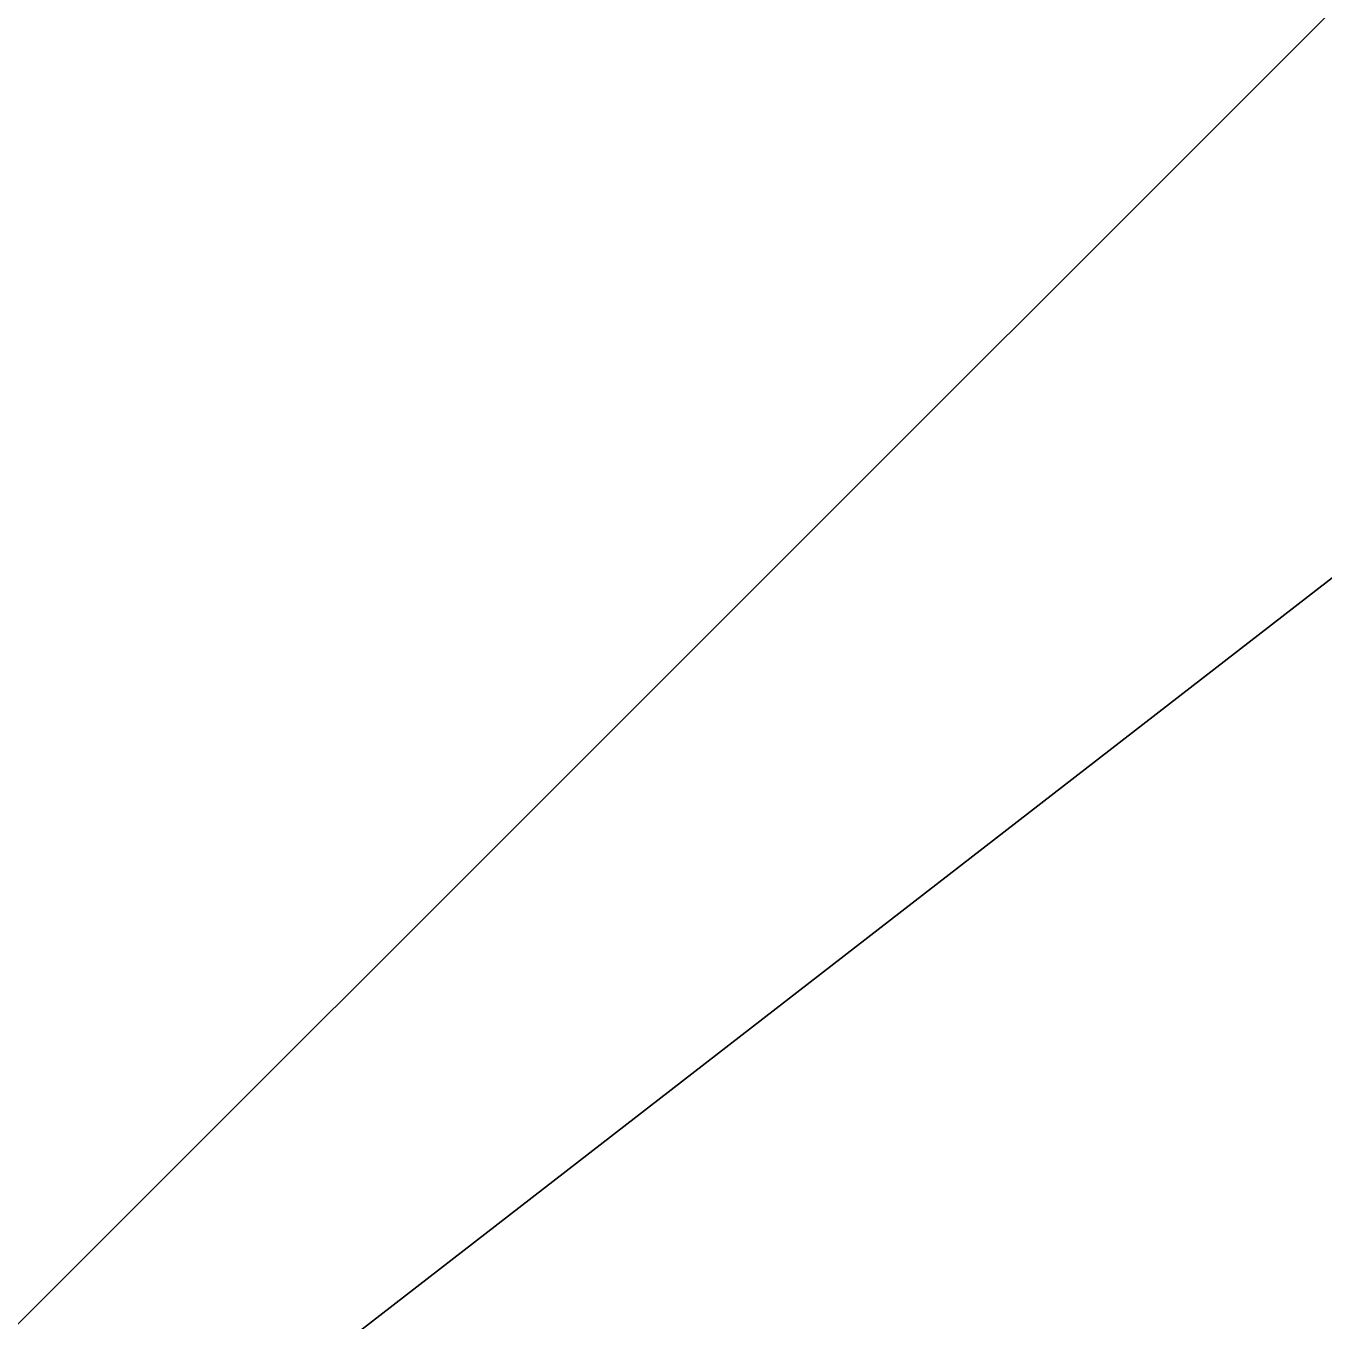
# Model space of a CAD drawing. Extents: x -1 to 2181, y -367 to 1.
# Drawn here: x 0.001051 to 0.002184, y -349.998954 to -349.997823 of the extents above; entities that cross this region are included whole.
import ezdxf

# ---------------------------------------------------------------- set-up
doc = ezdxf.new("R2010")
doc.units = 0
doc.header["$PDMODE"] = 35
doc.layers.add('IQ_200_3D', color=1, linetype='Continuous')
doc.layers.add('IQ_INS_3D', color=3, linetype='Continuous')

msp = doc.modelspace()

# ---------------------------------------------------------------- linework, layer by layer
at = {"layer": 'IQ_INS_3D'}
msp.add_point((0, -350), dxfattribs=at)

# ---------------------------------------------------------------- meshes
at = {"layer": 'IQ_200_3D'}
mesh = msp.add_polyface(dxfattribs=at)
corners = [(2180.0000748, -350.0000027, 1218.0000074), (2180.0000748, 0, 1255.0000019), (0, 0, 1255.0000019), (0, -350.0000027, 1218.0000074), (2149.0000774, -296.8519523, 1223.6184872), (381.0000363, -296.8519523, 1223.6184872), (381.0000363, -54.7606836, 1249.2109657), (2149.0000774, -54.7606836, 1249.2109657)]
mesh.append_faces([[corners[k] for k in face] for face in [(1, 7, 0), (4, 0, 7)]], dxfattribs={"vtx0": -1, "vtx1": -1})
mesh.append_faces([[corners[k] for k in face] for face in [(0, 4, 5, 3), (6, 2, 3), (3, 5, 6)]], dxfattribs={"vtx0": -1, "vtx2": -1})
mesh.append_faces([[corners[k] for k in face] for face in [(6, 7, 1, 2)]], dxfattribs={"vtx1": -1, "vtx3": -1})
mesh = msp.add_polyface(dxfattribs=at)
corners = [(2180.0000748, -350.0000027, 1064.5877146), (0, -350.0000027, 1064.5877146), (0, -300.0000023, 1005), (2180.0000748, -300.0000023, 1005)]
mesh.append_faces([[corners[k] for k in face] for face in [(0, 1, 2, 3)]])

doc.saveas('drawing.dxf')
